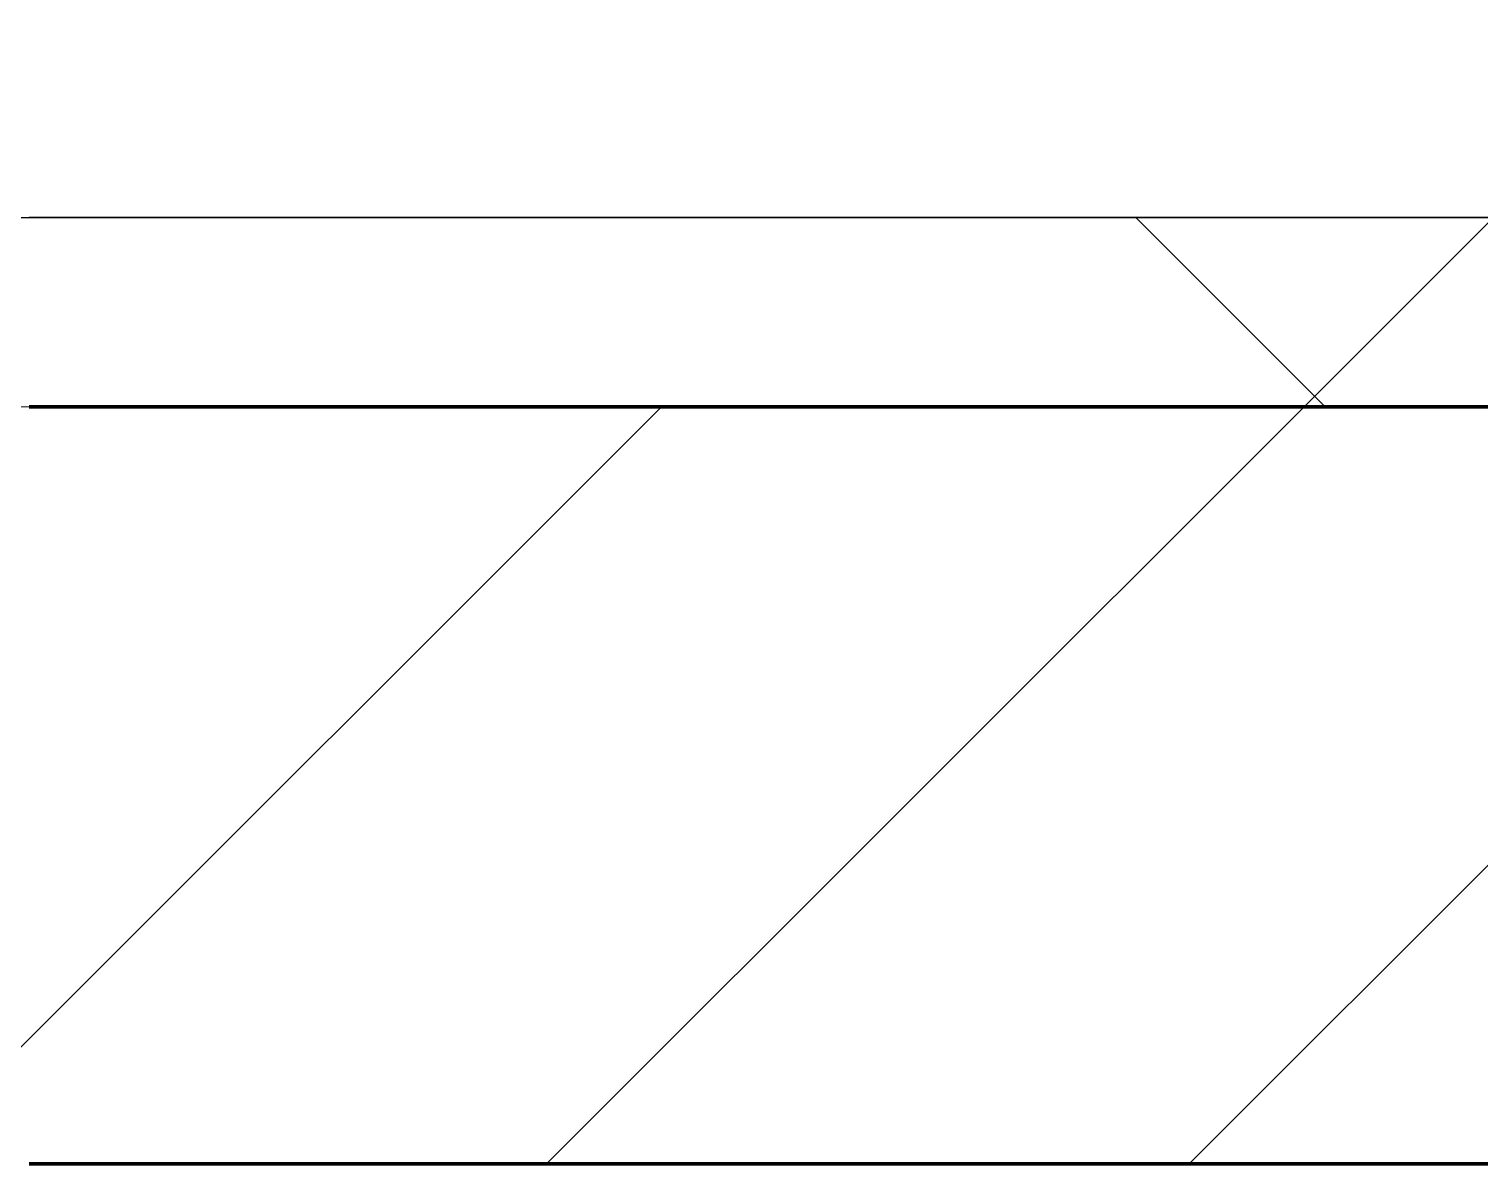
# Model space of a CAD drawing. Header units: millimetres. Extents: x -853432 to -773672, y -18171 to 22484.
# Drawn here: x -798380 to -797997.1, y -4021 to -3721.2 of the extents above; entities that cross this region are included whole.
import ezdxf
from ezdxf.xclip import XClip

# ---------------------------------------------------------------- set-up
doc = ezdxf.new("R2010")
doc.units = ezdxf.units.MM
doc.header["$XCLIPFRAME"] = 0
for name, color, linetype, lineweight in [('A-GLAZ-CURT', 2, 'Continuous', 9), ('A-WALL', 5, 'Continuous', 35), ('A-WALL-FNSH', 2, 'Continuous', 35), ('A-WALL-PATT', 1, 'Continuous', 35)]:
    doc.layers.add(name, color=color, linetype=linetype, lineweight=lineweight)
doc.layers.add('A11_ALU.SOLID SHEET', color=2, linetype='Continuous')

# ---------------------------------------------------------------- blocks, each defined once
blk = doc.blocks.new('PPLS-PP19_Custom Tile Pattern - Custom Tile Pattern-V147-4251-01 ENLARGED CONCOURSE LEVEL - REFLECTED CEILING PLAN - SHEET 2')
at = {"layer": 'A-GLAZ-CURT'}
for p, q in [((-300, 0), (300, 0)), ((300, 0), (-300, 0)), ((230.06, 0), (300, 0)), ((-300, -50), (300, -50)), ((300, -50), (-300, -50))]:
    blk.add_line(p, q, dxfattribs=at)
for points, knots in [([(300, 0), (286.53, 0), (254.22, 0), (207.11, 0), (177.41, 0), (159.34, 0), (158.33, 0), (158.3, 0)], [-285.253232, -285.253232, -285.253232, -285.253232, -244.693688, -187.987675, -143.776725, -129.632772, -123.352749, -123.352749, -123.352749, -123.352749]), ([(300, 0), (288.22, 0), (262, 0), (230.43, 0), (219.94, 0), (219.02, 0)], [-12528.858583, -12528.858583, -12528.858583, -12528.858583, -11905.454923, -11162.864862, -10856.732305, -10856.732305, -10856.732305, -10856.732305]), ([(284.76, 0), (284.76, 0), (285.09, 0), (287.47, 0), (293.59, 0), (297.76, 0), (300, 0)], [-4110.630118, -4110.630118, -4110.630118, -4110.630118, -4053.389046, -3959.664717, -3862.421465, -3746.95702, -3746.95702, -3746.95702, -3746.95702])]:
    blk.add_open_spline(points, degree=3, knots=knots, dxfattribs=at)
blk = doc.blocks.new('PPLS-PP19_Custom Tile Pattern - Custom Tile Pattern-V148-4251-01 ENLARGED CONCOURSE LEVEL - REFLECTED CEILING PLAN - SHEET 2')
at = {"layer": 'A-GLAZ-CURT'}
for p, q in [((-300, 0), (300, 0)), ((300, 0), (-300, 0)), ((-293.07, 0), (-275.75, 0)), ((-275.75, 0), (-293.07, 0)), ((-222.32, 0), (-206.59, 0)), ((-206.59, 0), (-222.32, 0)), ((-300, -50), (300, -50)), ((300, -50), (-300, -50))]:
    blk.add_line(p, q, dxfattribs=at)
at = {"layer": 'A-GLAZ-CURT', "flags": 128}
for points in [[(-300, 0), (-291.56, 0), (-283.3, 0), (-275.2, 0)], [(-275.48, 0), (-283.55, 0), (-291.73, 0), (-300, 0)], [(-274.79, 0), (-267.26, 0), (-259.45, 0), (-251.77, 0), (-244.2, 0), (-236.74, 0), (-229.36, 0), (-222.06, 0), (-214.83, 0), (-207.71, 0), (-200.76, 0), (-194.02, 0), (-187.54, 0), (-181.38, 0), (-175.58, 0), (-170.25, 0), (-165.64, 0), (-162.01, 0), (-159.53, 0), (-157.46, 0), (-154.52, 0), (-149.42, 0), (-141.84, 0), (-132.81, 0), (-126.08, 0)], [(-125.17, 0), (-128.55, 0), (-134.16, 0), (-140.03, 0), (-145.5, 0), (-150.63, 0), (-155.53, 0), (-160.27, 0), (-164.95, 0), (-169.65, 0), (-174.47, 0), (-179.49, 0), (-184.81, 0), (-190.44, 0), (-196.37, 0), (-202.58, 0), (-209.04, 0), (-215.73, 0), (-222.63, 0), (-229.72, 0), (-236.97, 0), (-244.39, 0), (-251.96, 0), (-259.67, 0), (-267.51, 0), (-274.79, 0)]]:
    blk.add_lwpolyline(points, dxfattribs=at)
at = {"layer": 'A-GLAZ-CURT'}
for points in [[(-300, 0), (-291.7, 0), (-283.49, 0), (-275.49, 0)], [(-133.82, 0), (-134.44, 0), (-135.05, 0), (-135.82, 0)], [(-67.95, 0), (-66.83, 0), (-65.8, 0), (-65.07, 0)], [(-63.96, 0), (-64.09, 0), (-65.82, 0), (-67.9, 0)], [(-39.84, 0), (-39.08, 0), (-38.11, 0), (-37.36, 0)], [(24.49, 0), (25.23, 0), (25.72, 0), (26.04, 0)], [(76.63, 0), (75, 0), (73.04, 0), (70.96, 0)], [(80.35, 0), (79.57, 0), (78.27, 0), (76.63, 0)], [(84.06, 0), (83.48, 0), (82.41, 0), (81.72, 0)]]:
    blk.add_open_spline(points, degree=3, dxfattribs=at)
for points, knots in [([(-72.93, 0), (-75.51, 0), (-91.45, 0), (-134.08, 0), (-202.69, 0), (-262.56, 0), (-294.48, 0), (-300, 0)], [-19442.345229, -19442.345229, -19442.345229, -19442.345229, -18935.241197, -17136.203329, -15131.813646, -13729.592194, -13439.944408, -13439.944408, -13439.944408, -13439.944408]), ([(-274.78, 0), (-268.23, 0), (-230.02, 0), (-182.5, 0), (-148.38, 0), (-137.08, 0)], [-4866.544789, -4866.544789, -4866.544789, -4866.544789, -4502.809032, -2700.551212, -1552.578953, -1552.578953, -1552.578953, -1552.578953]), ([(-137.88, 0), (-140.56, 0), (-147.66, 0), (-147.69, 0), (-158.72, 0), (-174.02, 0), (-185.59, 0), (-209.77, 0), (-232.01, 0), (-255.22, 0), (-262.59, 0), (-264.9, 0), (-265.4, 0)], [-3187.727384, -3187.727384, -3187.727384, -3187.727384, -2919.378265, -2477.344047, -2237.412286, -2029.680487, -1755.085331, -1400.429864, -858.079193, -543.655514, -208.940337, 0, 0, 0, 0]), ([(-258.6, 0), (-257.91, 0), (-254.26, 0), (-241.25, 0), (-225.99, 0), (-214.1, 0), (-208.52, 0), (-206.47, 0)], [-5722.54675, -5722.54675, -5722.54675, -5722.54675, -5657.471696, -5413.335975, -5017.494783, -4832.723979, -4723.981546, -4723.981546, -4723.981546, -4723.981546]), ([(-136.76, 0), (-137.98, 0), (-140.73, 0), (-149.31, 0), (-162.01, 0), (-177.91, 0), (-199.46, 0), (-216.65, 0), (-231.26, 0), (-233.46, 0), (-234, 0)], [-2574.656487, -2574.656487, -2574.656487, -2574.656487, -2418.507304, -2308.929706, -2113.765672, -1763.376603, -1422.553702, -978.033455, -846.069444, -682.911962, -682.911962, -682.911962, -682.911962]), ([(-233.49, 0), (-233.44, 0), (-232.38, 0), (-230.74, 0), (-225.3, 0), (-223.63, 0)], [-455.274641, -455.274641, -455.274641, -455.274641, -440.605512, -119.536984, 0, 0, 0, 0]), ([(-223.63, 0), (-219.39, 0), (-206.17, 0), (-188.58, 0), (-169.02, 0), (-152.12, 0), (-136.84, 0), (-127.33, 0), (-124.19, 0), (-123.43, 0), (-123.28, 0)], [-5463.295695, -5463.295695, -5463.295695, -5463.295695, -5161.076232, -4739.070012, -4465.409639, -4149.119819, -3839.893365, -3647.167523, -3488.92562, -3439.852845, -3439.852845, -3439.852845, -3439.852845]), ([(-205.85, 0), (-204.96, 0), (-198.13, 0), (-185.8, 0), (-171.77, 0), (-158.7, 0), (-157.22, 0)], [-4713.090569, -4713.090569, -4713.090569, -4713.090569, -4666.091899, -4349.945572, -4000.813434, -3840.635403, -3840.635403, -3840.635403, -3840.635403]), ([(-152.35, 0), (-151.03, 0), (-147.71, 0), (-143.57, 0), (-138.62, 0)], [-3494.978217, -3494.978217, -3494.978217, -3494.978217, -3371.022232, -3227.460399, -3227.460399, -3227.460399, -3227.460399]), ([(-118.78, 0), (-121.86, 0), (-126.28, 0), (-136.96, 0), (-147.46, 0), (-150.03, 0), (-150.57, 0)], [-5938.474035, -5938.474035, -5938.474035, -5938.474035, -5700.061948, -5508.838257, -5298.784692, -5196.16478, -5196.16478, -5196.16478, -5196.16478]), ([(-150.34, 0), (-150.07, 0), (-147.75, 0), (-144.24, 0), (-138.16, 0), (-136.94, 0)], [-4948.728362, -4948.728362, -4948.728362, -4948.728362, -4883.323924, -4440.880425, -4340.422309, -4340.422309, -4340.422309, -4340.422309]), ([(-136.88, 0), (-137.87, 0), (-142.55, 0), (-147.74, 0), (-149.07, 0)], [-6496.629425, -6496.629425, -6496.629425, -6496.629425, -6449.282163, -6277.220794, -6277.220794, -6277.220794, -6277.220794]), ([(-148.23, 0), (-146.94, 0), (-141.68, 0), (-139.19, 0), (-137.8, 0)], [-6162.058746, -6162.058746, -6162.058746, -6162.058746, -6017.569127, -5695.996646, -5695.996646, -5695.996646, -5695.996646]), ([(-136.92, 0), (-137.23, 0), (-141.91, 0), (-146.11, 0), (-146.95, 0)], [-759.847029, -759.847029, -759.847029, -759.847029, -741.901385, -489.130243, -489.130243, -489.130243, -489.130243]), ([(-146.69, 0), (-146.59, 0), (-145.49, 0), (-135.69, 0), (-128.29, 0), (-125.15, 0)], [-420.34245, -420.34245, -420.34245, -420.34245, -406.956646, -290.263673, 0, 0, 0, 0]), ([(-136.9, 0), (-131.55, 0), (-121.77, 0), (-110.8, 0), (-99.5, 0), (-91.46, 0)], [-1546.42651, -1546.42651, -1546.42651, -1546.42651, -1002.059161, -460.363443, 0, 0, 0, 0]), ([(-136.56, 0), (-133.16, 0), (-125.14, 0), (-107.3, 0), (-90.42, 0), (-75.26, 0), (-68.41, 0), (-65.12, 0), (-63.63, 0)], [-4330.137317, -4330.137317, -4330.137317, -4330.137317, -4054.690705, -3793.097032, -3402.597032, -3144.956779, -3050.982048, -2969.237017, -2969.237017, -2969.237017, -2969.237017]), ([(-136.37, 0), (-136.29, 0), (-135.42, 0), (-133.93, 0), (-128.78, 0), (-126.5, 0)], [-5579.751817, -5579.751817, -5579.751817, -5579.751817, -5560.701257, -5364.112219, -5231.017328, -5231.017328, -5231.017328, -5231.017328]), ([(-86.16, 0), (-91.37, 0), (-104.13, 0), (-122.08, 0), (-133.29, 0), (-136.36, 0)], [-1681.3698, -1681.3698, -1681.3698, -1681.3698, -1374.161226, -945.742622, -770.627825, -770.627825, -770.627825, -770.627825]), ([(-26.75, 0), (-27.82, 0), (-36.18, 0), (-53.55, 0), (-78.2, 0), (-109.73, 0), (-125.85, 0), (-136.06, 0)], [-8718.362214, -8718.362214, -8718.362214, -8718.362214, -8532.293389, -8073.216054, -7508.296369, -7004.680444, -6509.710453, -6509.710453, -6509.710453, -6509.710453]), ([(-127.41, 0), (-131.63, 0), (-133.16, 0), (-134.09, 0), (-134.15, 0)], [-8540.990293, -8540.990293, -8540.990293, -8540.990293, -8266.114998, -8246.473386, -8246.473386, -8246.473386, -8246.473386]), ([(-134.15, 0), (-133.32, 0), (-130.31, 0), (-117.33, 0), (-92.04, 0), (-77.46, 0), (-70.06, 0), (-67.94, 0)], [-7657.439573, -7657.439573, -7657.439573, -7657.439573, -7293.749979, -6839.55839, -6236.997189, -5713.340575, -5465.007738, -5465.007738, -5465.007738, -5465.007738]), ([(-120.13, 0), (-120.14, 0), (-120.24, 0), (-121.3, 0), (-129.25, 0), (-133.82, 0)], [-2933.992132, -2933.992132, -2933.992132, -2933.992132, -2920.575025, -2840.280255, -2731.647847, -2731.647847, -2731.647847, -2731.647847]), ([(-113.43, 0), (-113.44, 0), (-113.96, 0), (-119.73, 0), (-125.43, 0), (-127.03, 0), (-127.41, 0)], [-328.499627, -328.499627, -328.499627, -328.499627, -282.672656, -98.539552, -24.539552, 0, 0, 0, 0]), ([(-126.5, 0), (-122.44, 0), (-108.71, 0), (-86.68, 0), (-63.44, 0), (-54.4, 0), (-48.53, 0), (-30.79, 0), (-18.03, 0), (8.61, 0), (15.02, 0), (22.91, 0), (31, 0), (39.04, 0), (51.19, 0), (58.74, 0), (61.34, 0), (61.45, 0)], [-5231.017328, -5231.017328, -5231.017328, -5231.017328, -4994.692869, -4542.524482, -4008.285538, -3689.699207, -3546.54457, -3315.260113, -2864.387349, -2439.246196, -2084.094819, -1956.422387, -1818.904206, -1645.594513, -1443.202566, -1228.752106, -1120.932285, -1120.932285, -1120.932285, -1120.932285]), ([(-125.15, 0), (-124.93, 0), (-121.96, 0), (-113.01, 0), (-98.9, 0), (-85.29, 0), (-73.12, 0), (-68.21, 0), (-68.04, 0)], [-3362.7396, -3362.7396, -3362.7396, -3362.7396, -3342.215224, -3074.362186, -2902.289527, -2605.247022, -2322.099534, -2311.883475, -2311.883475, -2311.883475, -2311.883475]), ([(-122.08, 0), (-122.01, 0), (-121.69, 0), (-121.2, 0), (-120.88, 0)], [-3136.336417, -3136.336417, -3136.336417, -3136.336417, -3110.304437, -3035.164275, -3035.164275, -3035.164275, -3035.164275]), ([(-36.33, 0), (-36.43, 0), (-37.27, 0), (-45.02, 0), (-46.13, 0), (-60.59, 0), (-81.23, 0), (-99.51, 0), (-114.02, 0), (-117.28, 0), (-118.78, 0)], [-1855.773136, -1855.773136, -1855.773136, -1855.773136, -1810.870157, -1672.078046, -1405.135169, -1060.00838, -740.068933, -229.489605, -116.330425, 0, 0, 0, 0]), ([(-117.74, 0), (-117.19, 0), (-114.78, 0), (-113.43, 0), (-113.43, 0)], [-821.249067, -821.249067, -821.249067, -821.249067, -394.672656, -330.879064, -330.879064, -330.879064, -330.879064]), ([(-67.96, 0), (-73.01, 0), (-87.81, 0), (-107.61, 0), (-116.56, 0), (-117.56, 0)], [-2626.632437, -2626.632437, -2626.632437, -2626.632437, -2193.204658, -1433.981041, -985.49888, -985.49888, -985.49888, -985.49888]), ([(-115.82, 0), (-114.96, 0), (-110.41, 0), (-96.78, 0), (-71.33, 0), (-42.53, 0), (-12.78, 0), (4.23, 0), (9.64, 0), (10.14, 0), (10.18, 0)], [-5724.064692, -5724.064692, -5724.064692, -5724.064692, -5430.283136, -5103.229623, -4799.173296, -4065.652676, -3589.737505, -3285.047089, -3066.359526, -3044.715262, -3044.715262, -3044.715262, -3044.715262]), ([(0.54, 0), (-2.2, 0), (-12.83, 0), (-25.64, 0), (-40, 0), (-56.24, 0), (-75.59, 0), (-94, 0), (-112.01, 0), (-114.94, 0), (-115.63, 0)], [-2679.34943, -2679.34943, -2679.34943, -2679.34943, -2518.50168, -2125.455881, -1792.521578, -1466.981642, -1208.454564, -789.402658, -501.969187, -243.577221, -243.577221, -243.577221, -243.577221]), ([(-91.46, 0), (-90.09, 0), (-84.7, 0), (-77.43, 0), (-72.73, 0), (-72.64, 0), (-72.64, 0)], [-19832.387487, -19832.387487, -19832.387487, -19832.387487, -19753.885894, -19541.04734, -19478.625389, -19471.062469, -19471.062469, -19471.062469, -19471.062469]), ([(-68.48, 0), (-68.89, 0), (-74.82, 0), (-80.63, 0), (-86.16, 0)], [-2031.655175, -2031.655175, -2031.655175, -2031.655175, -2007.031671, -1681.3698, -1681.3698, -1681.3698, -1681.3698]), ([(-29.03, 0), (-33.97, 0), (-43.74, 0), (-56.37, 0), (-71.66, 0), (-77.83, 0), (-82.66, 0), (-83.28, 0), (-83.28, 0)], [-2680.714891, -2680.714891, -2680.714891, -2680.714891, -2413.671296, -2161.752162, -2006.592567, -1646.621388, -1424.436217, -1393.971743, -1393.971743, -1393.971743, -1393.971743]), ([(-83.28, 0), (-83.28, 0), (-82.91, 0), (-76.37, 0), (-71.3, 0), (-67.94, 0)], [-1393.4169, -1393.4169, -1393.4169, -1393.4169, -1353.722004, -1274.333717, -1084.651791, -1084.651791, -1084.651791, -1084.651791]), ([(-36.62, 0), (-36.62, 0), (-40.35, 0), (-44.32, 0), (-55.14, 0), (-65.41, 0), (-67.91, 0)], [-4069.478503, -4069.478503, -4069.478503, -4069.478503, -3858.647035, -3538.256648, -2842.901703, -2627.997013, -2627.997013, -2627.997013, -2627.997013]), ([(-67.52, 0), (-64.94, 0), (-61.84, 0), (-60.36, 0), (-59.97, 0)], [-5448.562773, -5448.562773, -5448.562773, -5448.562773, -5140.470607, -5006.787413, -5006.787413, -5006.787413, -5006.787413]), ([(-67.35, 0), (-59.93, 0), (-48.14, 0), (-36.49, 0), (-33.57, 0), (-29.94, 0), (-28.57, 0)], [-1073.56893, -1073.56893, -1073.56893, -1073.56893, -651.549973, -296.515819, -83.513472, 0, 0, 0, 0]), ([(-66.39, 0), (-66.39, 0), (-63.63, 0), (-53.63, 0), (-34.42, 0), (-29.82, 0), (-29.19, 0)], [-2493.31794, -2493.31794, -2493.31794, -2493.31794, -2315.303971, -1809.437387, -963.711516, -666.19313, -666.19313, -666.19313, -666.19313]), ([(31.18, 0), (25.97, 0), (11.99, 0), (-16.92, 0), (-47.42, 0), (-65.77, 0), (-66.37, 0), (-66.38, 0)], [-4496.803627, -4496.803627, -4496.803627, -4496.803627, -4222.080604, -3745.412743, -2981.410125, -2542.574734, -2498.224237, -2498.224237, -2498.224237, -2498.224237]), ([(-63.63, 0), (-61.49, 0), (-57.39, 0), (-54.49, 0), (-45.2, 0), (-40.79, 0), (-40.46, 0), (-40.44, 0)], [-2969.237017, -2969.237017, -2969.237017, -2969.237017, -2851.217951, -2734.127174, -2474.780881, -2410.990208, -2350.645972, -2350.645972, -2350.645972, -2350.645972]), ([(-58.83, 0), (-58.37, 0), (-57.29, 0), (-54.23, 0), (-46.33, 0), (-42.62, 0), (-41.76, 0)], [-4859.52896, -4859.52896, -4859.52896, -4859.52896, -4680.891996, -4469.85053, -4321.566175, -4270.495146, -4270.495146, -4270.495146, -4270.495146]), ([(-51.83, 0), (-51.83, 0), (-51.78, 0), (-47.4, 0), (-46.01, 0), (-40.22, 0), (-36.78, 0)], [-632.814994, -632.814994, -632.814994, -632.814994, -627.965721, -508.377888, -260.442412, 0, 0, 0, 0]), ([(0.83, 0), (-0.33, 0), (-7.88, 0), (-20.62, 0), (-32.81, 0), (-44.85, 0), (-51.43, 0), (-51.79, 0)], [-1676.76829, -1676.76829, -1676.76829, -1676.76829, -1617.263037, -1290.787923, -1039.307308, -819.71621, -644.910881, -644.910881, -644.910881, -644.910881]), ([(-41.76, 0), (-39.9, 0), (-37.72, 0), (-36.92, 0), (-36.77, 0)], [-4270.495146, -4270.495146, -4270.495146, -4270.495146, -4161.040818, -4106.245333, -4106.245333, -4106.245333, -4106.245333]), ([(-36.78, 0), (-32.43, 0), (-20.41, 0), (-7.12, 0), (0.88, 0)], [-6191.144455, -6191.144455, -6191.144455, -6191.144455, -5862.463379, -5417.251398, -5417.251398, -5417.251398, -5417.251398]), ([(-36.29, 0), (-36.29, 0), (-34.66, 0), (-28.88, 0), (-26.95, 0), (-26.54, 0)], [-9150.272121, -9150.272121, -9150.272121, -9150.272121, -9057.163041, -8919.836787, -8834.607043, -8834.607043, -8834.607043, -8834.607043]), ([(30.82, 0), (29.27, 0), (20.14, 0), (3.54, 0), (-16.58, 0), (-34.76, 0), (-36.04, 0)], [-10462.034656, -10462.034656, -10462.034656, -10462.034656, -10363.088938, -9884.23066, -9424.652049, -9182.880979, -9182.880979, -9182.880979, -9182.880979]), ([(-33.34, 0), (-33.34, 0), (-32.93, 0), (-31.16, 0), (-30.52, 0)], [-2415.024266, -2415.024266, -2415.024266, -2415.024266, -2357.633367, -2323.618664, -2323.618664, -2323.618664, -2323.618664]), ([(69.97, 0), (65.59, 0), (55.53, 0), (39.61, 0), (24.74, 0), (2.64, 0), (-17.84, 0), (-30.57, 0), (-31.82, 0), (-32, 0)], [-4632.158975, -4632.158975, -4632.158975, -4632.158975, -4326.416877, -4098.545751, -3766.694881, -3333.063701, -2994.501669, -2698.150104, -2614.070998, -2614.070998, -2614.070998, -2614.070998]), ([(-30.76, 0), (-30.73, 0), (-29.99, 0), (-23.47, 0), (-15.75, 0), (-15.19, 0)], [-54176.191683, -54176.191683, -54176.191683, -54176.191683, -54157.274271, -53749.15266, -53717.791567, -53717.791567, -53717.791567, -53717.791567]), ([(-30.52, 0), (-27.11, 0), (-18.38, 0), (-6.41, 0), (0.99, 0)], [-2323.618664, -2323.618664, -2323.618664, -2323.618664, -2142.497158, -1752.47894, -1752.47894, -1752.47894, -1752.47894]), ([(-13, 0), (-14.35, 0), (-17.68, 0), (-25.97, 0), (-29.52, 0), (-30.21, 0)], [-55207.591944, -55207.591944, -55207.591944, -55207.591944, -54789.006179, -54461.685999, -54290.791712, -54290.791712, -54290.791712, -54290.791712]), ([(0.79, 0), (-4.04, 0), (-14.06, 0), (-24.92, 0), (-29.03, 0)], [-3276.429311, -3276.429311, -3276.429311, -3276.429311, -2903.012179, -2680.714891, -2680.714891, -2680.714891, -2680.714891]), ([(-28.98, 0), (-28.66, 0), (-27.39, 0), (-24.45, 0), (-22.56, 0)], [-166.548282, -166.548282, -166.548282, -166.548282, -102.06493, 0, 0, 0, 0]), ([(-28.57, 0), (-26.93, 0), (-20.29, 0), (-11.45, 0), (2.08, 0), (13.15, 0), (21.24, 0), (24.62, 0), (24.72, 0), (24.72, 0)], [-5361.429781, -5361.429781, -5361.429781, -5361.429781, -5261.36855, -5050.479954, -4785.90057, -4596.498881, -4445.288762, -4384.376941, -4376.041937, -4376.041937, -4376.041937, -4376.041937]), ([(-22.56, 0), (-20.27, 0), (-17.03, 0), (-11.36, 0), (-7.66, 0), (-6.6, 0), (-6.44, 0)], [-56468.192263, -56468.192263, -56468.192263, -56468.192263, -56344.022017, -56303.229861, -56166.290093, -56124.392176, -56124.392176, -56124.392176, -56124.392176]), ([(-15.19, 0), (-13.07, 0), (7.48, 0), (38.1, 0), (60.36, 0), (69.75, 0)], [-461.142613, -461.142613, -461.142613, -461.142613, -429.606584, -390.253598, -361.643964, -361.643964, -361.643964, -361.643964]), ([(-6.54, 0), (-6.73, 0), (-7.2, 0), (-7.6, 0), (-7.79, 0)], [-56009.792147, -56009.792147, -56009.792147, -56009.792147, -55949.290093, -55895.192118, -55895.192118, -55895.192118, -55895.192118]), ([(-2.63, 0), (-2.47, 0), (-1.22, 0), (4.92, 0), (15.97, 0), (22.54, 0), (24.49, 0)], [-226.825321, -226.825321, -226.825321, -226.825321, -220.269177, -206.416616, -198.214427, -187.717507, -187.717507, -187.717507, -187.717507]), ([(0.95, 0), (0.82, 0), (-0.48, 0), (-1.67, 0), (-2.25, 0)], [-247.533967, -247.533967, -247.533967, -247.533967, -246.234814, -234.646884, -234.646884, -234.646884, -234.646884]), ([(0.98, 0), (2.32, 0), (17.56, 0), (43.36, 0), (70.92, 0), (82.12, 0), (83.66, 0)], [-5415.355463, -5415.355463, -5415.355463, -5415.355463, -5340.621928, -4573.028122, -4094.177415, -3869.465285, -3869.465285, -3869.465285, -3869.465285]), ([(69.95, 0), (64.86, 0), (53.42, 0), (37, 0), (24.07, 0), (13.83, 0), (5.76, 0), (0.98, 0)], [-2945.890098, -2945.890098, -2945.890098, -2945.890098, -2634.532728, -2313.748533, -2106.613311, -1925.670641, -1679.407974, -1679.407974, -1679.407974, -1679.407974]), ([(8.33, 0), (8.19, 0), (7.18, 0), (4.19, 0), (1.05, 0), (1, 0)], [-3574.286521, -3574.286521, -3574.286521, -3574.286521, -3526.962355, -3285.499107, -3281.633399, -3281.633399, -3281.633399, -3281.633399]), ([(9.32, 0), (9.08, 0), (7.65, 0), (4.71, 0), (1.57, 0), (1.04, 0)], [-2922.926651, -2922.926651, -2922.926651, -2922.926651, -2882.788014, -2720.818881, -2689.277516, -2689.277516, -2689.277516, -2689.277516]), ([(1.54, 0), (2.04, 0), (12.09, 0), (22.06, 0), (37.44, 0), (45.92, 0), (57.76, 0), (63.6, 0), (68.63, 0), (68.84, 0)], [-1742.713998, -1742.713998, -1742.713998, -1742.713998, -1716.209403, -1206.526904, -1089.329421, -901.315459, -753.071572, -495.328968, -484.087222, -484.087222, -484.087222, -484.087222]), ([(103.09, 0), (101.08, 0), (86.31, 0), (63.34, 0), (35.84, 0), (13.15, 0), (5.53, 0), (1.8, 0)], [-375.435014, -375.435014, -375.435014, -375.435014, -369.147452, -330.153101, -307.516438, -285.83788, -250.29001, -250.29001, -250.29001, -250.29001]), ([(24.69, 0), (24.54, 0), (20.99, 0), (15.48, 0), (10.8, 0), (9.63, 0)], [-4368.572414, -4368.572414, -4368.572414, -4368.572414, -4306.476363, -4080.000647, -3772.857994, -3772.857994, -3772.857994, -3772.857994]), ([(18.16, 0), (19.15, 0), (24.25, 0), (25.66, 0), (26.12, 0)], [-5700.113719, -5700.113719, -5700.113719, -5700.113719, -5554.232259, -5302.431367, -5302.431367, -5302.431367, -5302.431367]), ([(69.84, 0), (67.49, 0), (61.19, 0), (51.85, 0), (43.81, 0), (29.53, 0), (20.67, 0), (18.85, 0), (18.16, 0)], [-6861.970004, -6861.970004, -6861.970004, -6861.970004, -6738.82075, -6548.303034, -6314.283804, -6135.05769, -5972.647715, -5832.674503, -5832.674503, -5832.674503, -5832.674503]), ([(27.44, 0), (27.9, 0), (29.54, 0), (38.07, 0), (53.39, 0), (71.67, 0), (84.83, 0), (86.01, 0), (92.51, 0), (94.33, 0)], [-5037.309798, -5037.309798, -5037.309798, -5037.309798, -4887.603822, -4705.298446, -4353.683244, -3960.84581, -3759.045785, -3336.541051, -2783.776468, -2783.776468, -2783.776468, -2783.776468]), ([(27.89, 0), (29.09, 0), (33.4, 0), (48.37, 0), (61.43, 0), (69.15, 0), (69.85, 0)], [-147.777612, -147.777612, -147.777612, -147.777612, -135.792042, -118.513713, -97.899267, -95.855748, -95.855748, -95.855748, -95.855748]), ([(53.18, 0), (53.06, 0), (52.22, 0), (44.99, 0), (36.46, 0), (30.82, 0)], [-622.740158, -622.740158, -622.740158, -622.740158, -566.066452, -360.610861, 0, 0, 0, 0]), ([(136.44, 0), (121.66, 0), (86.93, 0), (51.16, 0), (31.18, 0)], [-106.750556, -106.750556, -106.750556, -106.750556, -59.610984, 0, 0, 0, 0]), ([(69.92, 0), (69.63, 0), (64.74, 0), (57.82, 0), (46.51, 0), (41.18, 0), (36.02, 0), (35.54, 0), (35.54, 0)], [-358.674205, -358.674205, -358.674205, -358.674205, -357.622665, -341.267687, -334.000314, -326.15566, -319.318397, -317.489778, -317.489778, -317.489778, -317.489778]), ([(36.29, 0), (37.77, 0), (48.82, 0), (64.79, 0), (95.91, 0), (124.45, 0), (132.42, 0), (134.6, 0)], [-314.598523, -314.598523, -314.598523, -314.598523, -305.899624, -287.17622, -249.500363, -194.761443, -152.241002, -152.241002, -152.241002, -152.241002]), ([(61.47, 0), (61.47, 0), (61.21, 0), (54.61, 0), (53.71, 0), (53.56, 0)], [-1113.311073, -1113.311073, -1113.311073, -1113.311073, -1096.402191, -891.204116, -747.28819, -747.28819, -747.28819, -747.28819]), ([(69.92, 0), (74.9, 0), (97.93, 0), (120.63, 0), (138.28, 0), (138.53, 0)], [-361.476369, -361.476369, -361.476369, -361.476369, -346.313304, -291.370682, -290.5735, -290.5735, -290.5735, -290.5735]), ([(69.92, 0), (80.87, 0), (101.11, 0), (116.36, 0), (128.63, 0), (128.95, 0)], [-95.78951, -95.78951, -95.78951, -95.78951, -63.759246, -39.050993, -35.895543, -35.895543, -35.895543, -35.895543]), ([(114.39, 0), (114.2, 0), (112.08, 0), (105.42, 0), (92.38, 0), (85.59, 0), (76.16, 0), (71.09, 0), (69.92, 0)], [-8148.58938, -8148.58938, -8148.58938, -8148.58938, -8105.191388, -7723.759874, -7531.75727, -7135.649961, -6924.452779, -6863.354733, -6863.354733, -6863.354733, -6863.354733]), ([(70.04, 0), (70.81, 0), (73.14, 0), (75.22, 0), (76.03, 0), (76.21, 0)], [-462.763374, -462.763374, -462.763374, -462.763374, -421.953223, -334.951786, -290.452333, -290.452333, -290.452333, -290.452333]), ([(138.87, 0), (129.66, 0), (108.86, 0), (82.15, 0), (70.09, 0)], [-454.370614, -454.370614, -454.370614, -454.370614, -401.860199, -358.877847, -358.877847, -358.877847, -358.877847]), ([(76.22, 0), (75.58, 0), (73.64, 0), (71.05, 0), (70.61, 0)], [-193.634889, -193.634889, -193.634889, -193.634889, -31.537676, 0, 0, 0, 0])]:
    blk.add_open_spline(points, degree=3, knots=knots, dxfattribs=at)
blk = doc.blocks.new('*U634')
at = {"layer": 'A-GLAZ-CURT'}
for name, p in [('PPLS-PP19_Custom Tile Pattern - Custom Tile Pattern-V147-4251-01 ENLARGED CONCOURSE LEVEL - REFLECTED CEILING PLAN - SHEET 2', (37202.37, -7350)), ('PPLS-PP19_Custom Tile Pattern - Custom Tile Pattern-V148-4251-01 ENLARGED CONCOURSE LEVEL - REFLECTED CEILING PLAN - SHEET 2', (37802.37, -7350))]:
    blk.add_blockref(name, p, dxfattribs=at)
blk = doc.blocks.new('*U1213')
blk.add_lwpolyline([(22690, -750), (19166.45, -750), (19116.45, -700), (18966.44, -550), (-101025.39, -550), (-101025.39, -6704.96), (-96300, -6704.96), (-96300, -7350), (-94497.63, -7350), (17250, -7350), (17250, -6849.96), (18300, -6849.96), (22690, -6849.96)], close=True)

msp = doc.modelspace()

# ---------------------------------------------------------------- block references
at = {"layer": 'A11_ALU.SOLID SHEET'}
ref = msp.add_blockref('*U1213', (-744682.37, 3579.02), dxfattribs=at)
XClip(ref).set_block_clipping_path([(-104690.1238047112, -9620.0029952966), (-34092.6543255156, 14392.9971737705)])

# ---------------------------------------------------------------- next in the draw order: hatches: boundary and pattern name
at = {"layer": 'A-WALL-PATT', "lineweight": 9}
h = msp.add_hatch(dxfattribs=at)
h.set_pattern_fill('FP_4', color=256, style=0, pattern_type=2)
h.set_pattern_definition([(45, (0, 0), (-212.13203, 212.13203), []), (135, (0, 0), (-212.13203, -212.13203), [])])
h.paths.add_polyline_path([(-779464.45, -3820.98), (-778775.03, -3820.98), (-778775.03, -3770.98), (-827933.88, -3770.98), (-828045.79, -3820.98), (-779602.34, -3820.98)])
h.paths.add_polyline_path([(-828965.42, -3820.98), (-828156.1, -3820.98), (-828044.19, -3770.98), (-841032.37, -3770.98), (-841032.37, -3820.98), (-829103.3, -3820.98)])
h = msp.add_hatch(dxfattribs=at)
h.set_pattern_fill('FP_2', color=256, style=0, pattern_type=2)
h.set_pattern_definition([(45, (0, 0), (-84.852814, 84.852814), [])])
h.paths.add_polyline_path([(-779326.57, -4020.98), (-778775.03, -4020.98), (-778775.03, -3820.98), (-828045.79, -3820.98), (-828336.65, -3950.93), (-828355, -3909.85), (-828156.1, -3820.98), (-841232.37, -3820.98), (-841232.37, -4020.98), (-779878.11, -4020.98)])
h.paths.add_polyline_path([(-828280, -3860.98), (-828285, -3859.64), (-828288.66, -3855.98), (-828289.66, -3848.39), (-828287.07, -3844.76), (-828282.59, -3841.32), (-828280, -3840.98), (-828272.93, -3843.91), (-828270.34, -3848.39), (-828270.34, -3851.81), (-828272.93, -3858.05), (-828279.18, -3860.64)])

# ---------------------------------------------------------------- next in the draw order: linework, layer by layer
at = {"layer": 'A-WALL', "color": 7, "lineweight": 70}
for p, q in [((-798380, -3820.98), (-795980, -3820.98)), ((-795980, -3820.98), (-798380, -3820.98)), ((-795980, -4020.98), (-798380, -4020.98))]:
    msp.add_line(p, q, dxfattribs=at)
at = {"layer": 'A-WALL-FNSH', "color": 250}
msp.add_line((-798380, -3770.98), (-795980, -3770.98), dxfattribs=at)

# ---------------------------------------------------------------- next in the draw order: block references
msp.add_blockref('*U634', (-835882.37, 3579.02))

doc.saveas('drawing.dxf')
